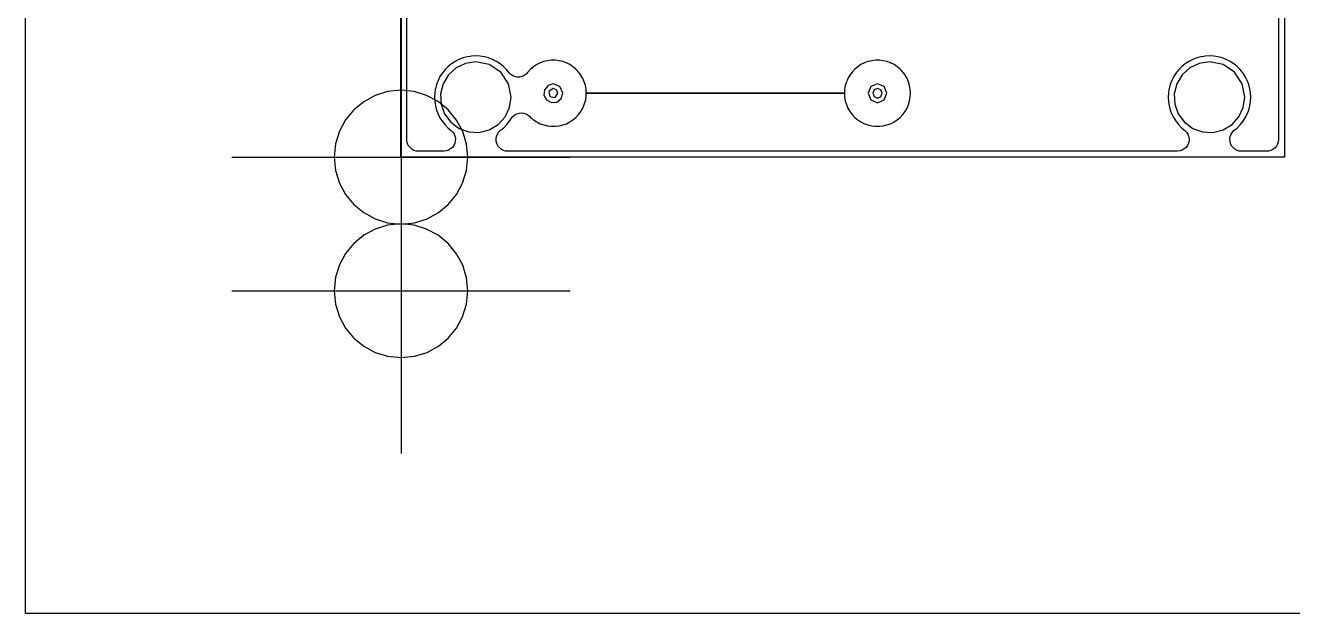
# Model space of a CAD drawing. Extents: x 0 to 215, y -1 to 279.
# Drawn here: x -0.5 to 107, y -0.5 to 49.3 of the extents above; entities that cross this region are included whole.
import ezdxf

# ---------------------------------------------------------------- set-up
doc = ezdxf.new("R2010")
doc.units = 0

msp = doc.modelspace()

# ---------------------------------------------------------------- linework, layer by layer
at = {"layer": 'Layer 1'}
for p, q in [((-0.486832, -0.52801), (-0.486832, 279.4)), ((31.3674, 38.165), (31.3674, 128.335)), ((106.2974, 128.335), (106.2974, 38.165)), ((105.7969, 126.8355), (105.7969, 39.6645)), ((31.8679, 39.6645), (31.8679, 59.4862)), ((31.37876, 51.965592), (31.37876, 24.37151)), ((35.9647, 46.2807), (35.657, 46.0809)), ((35.9648, 46.2807), (35.9647, 46.2807)), ((36.2917, 46.4473), (35.9648, 46.2807)), ((36.6342, 46.5787), (36.2917, 46.4473)), ((36.9886, 46.6737), (36.6342, 46.5787)), ((36.6342, 46.5787), (36.6342, 46.5787)), ((37.7174, 46.245002), (36.837732, 46.113279)), ((37.2481, 46.7148), (36.9886, 46.6737)), ((37.351, 46.7311), (37.2481, 46.7148)), ((37.7174, 46.7503), (37.351, 46.7311)), ((38.0838, 46.7311), (37.7174, 46.7503)), ((38.86545, 46.016641), (37.7174, 46.245002)), ((37.7174, 46.245002), (37.7174, 46.245002)), ((38.4462, 46.6737), (38.0838, 46.7311)), ((38.0838, 46.7311), (38.0838, 46.7311)), ((38.8006, 46.5787), (38.4462, 46.6737)), ((39.1431, 46.4473), (38.8006, 46.5787)), ((38.8006, 46.5787), (38.8006, 46.5787)), ((38.8006, 46.5787), (38.8006, 46.5787)), ((39.47, 46.2807), (39.1431, 46.4473)), ((39.4701, 46.2807), (39.47, 46.2807)), ((39.7778, 46.0809), (39.4701, 46.2807)), ((43.4828, 46.2694), (43.1763, 46.1578)), ((43.8003, 46.3446), (43.4828, 46.2694)), ((44.1243, 46.3825), (43.8003, 46.3446)), ((44.4505, 46.3825), (44.1243, 46.3825)), ((44.1243, 46.3825), (44.1243, 46.3825)), ((44.7745, 46.3446), (44.4505, 46.3825)), ((44.4505, 46.3825), (44.4505, 46.3825)), ((45.092, 46.2694), (44.7745, 46.3446)), ((45.3985, 46.1578), (45.092, 46.2694)), ((70.9828, 46.2694), (70.6763, 46.1578)), ((71.3003, 46.3446), (70.9828, 46.2694)), ((71.6243, 46.3825), (71.3003, 46.3446)), ((71.9505, 46.3825), (71.6243, 46.3825)), ((71.6243, 46.3825), (71.6243, 46.3825)), ((72.2745, 46.3446), (71.9505, 46.3825)), ((71.9505, 46.3825), (71.9505, 46.3825)), ((72.592, 46.2694), (72.2745, 46.3446)), ((72.8985, 46.1578), (72.592, 46.2694)), ((98.1947, 46.2807), (97.887, 46.0809)), ((98.1948, 46.2807), (98.1947, 46.2807)), ((98.5217, 46.4473), (98.1948, 46.2807)), ((98.8642, 46.5787), (98.5217, 46.4473)), ((99.2186, 46.6737), (98.8642, 46.5787)), ((98.8642, 46.5787), (98.8642, 46.5787)), ((99.947403, 46.245002), (99.067735, 46.113279)), ((99.4781, 46.7148), (99.2186, 46.6737)), ((99.581, 46.7311), (99.4781, 46.7148)), ((99.9474, 46.7503), (99.581, 46.7311)), ((100.3138, 46.7311), (99.9474, 46.7503)), ((101.095453, 46.016641), (99.947403, 46.245002)), ((99.947403, 46.245002), (99.947403, 46.245002)), ((100.6762, 46.6737), (100.3138, 46.7311)), ((100.3138, 46.7311), (100.3138, 46.7311)), ((101.0306, 46.5787), (100.6762, 46.6737)), ((101.3731, 46.4473), (101.0306, 46.5787)), ((101.0306, 46.5787), (101.0306, 46.5787)), ((101.0306, 46.5787), (101.0306, 46.5787)), ((101.7, 46.2807), (101.3731, 46.4473)), ((101.7001, 46.2807), (101.7, 46.2807)), ((102.0078, 46.0809), (101.7001, 46.2807)), ((34.8815, 45.3054), (34.6817, 44.9977)), ((35.1124, 45.5905), (34.8815, 45.3054)), ((34.8815, 45.3054), (34.8815, 45.3054)), ((35.404092, 45.155351), (34.945761, 44.393052)), ((35.3719, 45.85), (35.1124, 45.5905)), ((35.657, 46.0809), (35.3719, 45.85)), ((36.050689, 45.739411), (35.404092, 45.155351)), ((35.657, 46.0809), (35.657, 46.0809)), ((36.837732, 46.113279), (36.050689, 45.739411)), ((39.83872, 45.366322), (38.86545, 46.016641)), ((40.0629, 45.85), (39.7778, 46.0809)), ((39.7778, 46.0809), (39.7778, 46.0809)), ((40.489038, 44.393052), (39.83872, 45.366322)), ((40.0629, 45.8499), (40.0629, 45.85)), ((40.0629, 45.85), (40.0629, 45.85)), ((40.3223, 45.5905), (40.0629, 45.8499)), ((40.3224, 45.5905), (40.3223, 45.5905)), ((40.5387, 45.3234), (40.3224, 45.5905)), ((40.3224, 45.5905), (40.3224, 45.5905)), ((40.6786, 45.182), (40.5387, 45.3234)), ((40.8467, 45.0697), (40.6786, 45.182)), ((41.9799, 45.2064), (41.8161, 45.0878)), ((42.1164, 45.3555), (41.9799, 45.2064)), ((42.1384, 45.3852), (42.1164, 45.3555)), ((42.1385, 45.3852), (42.1384, 45.3852)), ((42.3623, 45.6225), (42.1385, 45.3852)), ((42.6122, 45.8321), (42.3623, 45.6225)), ((42.3623, 45.6225), (42.3623, 45.6225)), ((42.8848, 46.0114), (42.6122, 45.8322)), ((42.6122, 45.8322), (42.6122, 45.8321)), ((43.1763, 46.1578), (42.8848, 46.0114)), ((43.1763, 46.1578), (43.1763, 46.1578)), ((45.69, 46.0114), (45.3985, 46.1578)), ((45.3985, 46.1578), (45.3985, 46.1578)), ((45.9626, 45.8322), (45.69, 46.0114)), ((45.69, 46.0114), (45.69, 46.0114)), ((46.036, 45.7706), (45.9626, 45.8322)), ((46.2125, 45.6225), (46.036, 45.7706)), ((46.3218, 45.5066), (46.2125, 45.6225)), ((46.2125, 45.6225), (46.2125, 45.6225)), ((46.4363, 45.3852), (46.3218, 45.5066)), ((46.4958, 45.3054), (46.4363, 45.3852)), ((46.5959, 45.1709), (46.4958, 45.3054)), ((46.6311, 45.1235), (46.5959, 45.1709)), ((69.6385, 45.3852), (69.4437, 45.1235)), ((69.8623, 45.6225), (69.6385, 45.3852)), ((69.6385, 45.3852), (69.6385, 45.3852)), ((70.1122, 45.8321), (69.8623, 45.6225)), ((69.8623, 45.6225), (69.8623, 45.6225)), ((70.3848, 46.0114), (70.1122, 45.8322)), ((70.1122, 45.8322), (70.1122, 45.8321)), ((70.6763, 46.1578), (70.3848, 46.0114)), ((70.6763, 46.1578), (70.6763, 46.1578)), ((73.19, 46.0114), (72.8985, 46.1578)), ((72.8985, 46.1578), (72.8985, 46.1578)), ((73.4626, 45.8322), (73.19, 46.0114)), ((73.19, 46.0114), (73.19, 46.0114)), ((73.536, 45.7706), (73.4626, 45.8322)), ((73.7125, 45.6225), (73.536, 45.7706)), ((73.8218, 45.5066), (73.7125, 45.6225)), ((73.7125, 45.6225), (73.7125, 45.6225)), ((73.9363, 45.3852), (73.8218, 45.5066)), ((73.9958, 45.3054), (73.9363, 45.3852)), ((74.0959, 45.1709), (73.9958, 45.3054)), ((74.1311, 45.1235), (74.0959, 45.1709)), ((97.1115, 45.3054), (96.9117, 44.9977)), ((97.3424, 45.5905), (97.1115, 45.3054)), ((97.1115, 45.3054), (97.1115, 45.3054)), ((97.634095, 45.155351), (97.175764, 44.393052)), ((97.6019, 45.85), (97.3424, 45.5905)), ((97.887, 46.0809), (97.6019, 45.85)), ((98.280692, 45.739411), (97.634095, 45.155351)), ((97.887, 46.0809), (97.887, 46.0809)), ((99.067735, 46.113279), (98.280692, 45.739411)), ((102.068723, 45.366322), (101.095453, 46.016641)), ((102.2929, 45.85), (102.0078, 46.0809)), ((102.0078, 46.0809), (102.0078, 46.0809)), ((102.719042, 44.393052), (102.068723, 45.366322)), ((102.2929, 45.8499), (102.2929, 45.85)), ((102.2929, 45.85), (102.2929, 45.85)), ((102.5523, 45.5905), (102.2929, 45.8499)), ((102.7427, 45.3555), (102.5523, 45.5905)), ((102.7833, 45.3054), (102.7427, 45.3555)), ((102.9831, 44.9977), (102.7833, 45.3054)), ((102.7833, 45.3054), (102.7833, 45.3054)), ((34.3837, 44.3282), (34.2887, 43.9738)), ((34.5151, 44.6707), (34.3837, 44.3282)), ((34.3837, 44.3282), (34.3837, 44.3282)), ((34.3837, 44.3282), (34.3837, 44.3282)), ((34.6817, 44.9976), (34.5151, 44.6707)), ((34.6817, 44.9977), (34.6817, 44.9976)), ((34.945761, 44.393052), (34.730823, 43.529937)), ((40.7174, 43.245002), (40.489038, 44.393052)), ((41.0339, 44.9934), (40.8467, 45.0697)), ((41.2326, 44.9565), (41.0339, 44.9934)), ((41.4347, 44.9603), (41.2326, 44.9565)), ((41.6319, 45.0046), (41.4347, 44.9603)), ((41.8161, 45.0878), (41.6319, 45.0046)), ((43.842944, 44.247176), (43.548296, 43.888147)), ((44.2874, 44.382), (43.842944, 44.247176)), ((44.853085, 44.147685), (44.2874, 44.382)), ((44.2874, 44.382), (44.2874, 44.382)), ((45.0874, 43.582), (44.853085, 44.147685)), ((46.7943, 44.841), (46.6311, 45.1235)), ((46.9235, 44.5415), (46.7943, 44.841)), ((47.017, 44.2289), (46.9235, 44.5415)), ((47.0737, 43.9077), (47.017, 44.2289)), ((69.0578, 44.2289), (69.0011, 43.9077)), ((69.1513, 44.5414), (69.0578, 44.2289)), ((69.2071, 44.6707), (69.1513, 44.5414)), ((69.2805, 44.841), (69.2071, 44.6707)), ((69.4436, 45.1235), (69.2805, 44.841)), ((69.2805, 44.841), (69.2805, 44.841)), ((69.2805, 44.841), (69.2805, 44.841)), ((69.4437, 45.1235), (69.4436, 45.1235)), ((71.221714, 44.147685), (70.987399, 43.582)), ((71.787399, 44.382), (71.221714, 44.147685)), ((72.353084, 44.147685), (71.787399, 44.382)), ((71.787399, 44.382), (71.787399, 44.382)), ((72.587399, 43.582), (72.353084, 44.147685)), ((74.2943, 44.841), (74.1311, 45.1235)), ((74.4235, 44.5415), (74.2943, 44.841)), ((74.517, 44.2289), (74.4235, 44.5415)), ((74.5737, 43.9077), (74.517, 44.2289)), ((96.6137, 44.3282), (96.5187, 43.9738)), ((96.7451, 44.6707), (96.6137, 44.3282)), ((96.6137, 44.3282), (96.6137, 44.3282)), ((96.6137, 44.3282), (96.6137, 44.3282)), ((96.9117, 44.9976), (96.7451, 44.6707)), ((96.9117, 44.9977), (96.9117, 44.9976)), ((97.175764, 44.393052), (96.960827, 43.529937)), ((102.947403, 43.245002), (102.719042, 44.393052)), ((102.9831, 44.9976), (102.9831, 44.9977)), ((103.0629, 44.841), (102.9831, 44.9976)), ((103.1497, 44.6707), (103.0629, 44.841)), ((103.2811, 44.3282), (103.1497, 44.6707)), ((103.3761, 43.9738), (103.2811, 44.3282)), ((29.172044, 43.39125), (28.209046, 42.868553)), ((30.236214, 43.721587), (29.172044, 43.39125)), ((31.378758, 43.836766), (30.236214, 43.721587)), ((32.489932, 43.726827), (31.378758, 43.836766)), ((31.378758, 43.836766), (31.378758, 43.836766)), ((33.548273, 43.405222), (32.489932, 43.726827)), ((34.524042, 42.884271), (33.548273, 43.405222)), ((34.2313, 43.6114), (34.2121, 43.245)), ((34.2121, 43.245), (34.2313, 42.8786)), ((34.2782, 43.9077), (34.2313, 43.6114)), ((34.2887, 43.9738), (34.2782, 43.9077)), ((34.730823, 43.529937), (34.775044, 42.659731)), ((40.585677, 42.365334), (40.7174, 43.245002)), ((43.548296, 43.888147), (43.502772, 43.425928)), ((43.502772, 43.425928), (43.721715, 43.016315)), ((43.721715, 43.016315), (44.131328, 42.797372)), ((44.2874, 43.982), (43.917848, 43.735073)), ((43.917848, 43.735073), (44.004557, 43.299157)), ((44.004557, 43.299157), (44.440473, 43.212448)), ((44.570243, 43.864843), (44.2874, 43.982)), ((44.2874, 43.982), (44.2874, 43.982)), ((44.440473, 43.212448), (44.6874, 43.582)), ((44.6874, 43.582), (44.570243, 43.864843)), ((44.593547, 42.842896), (44.952576, 43.137544)), ((44.952576, 43.137544), (45.0874, 43.582)), ((47.017, 42.9351), (47.0737, 43.2563)), ((47.0926, 43.582), (47.0737, 43.9077)), ((47.0737, 43.2563), (47.0926, 43.582)), ((47.0926, 43.582), (68.9822, 43.582)), ((68.9822, 43.582), (47.0926, 43.582)), ((69.0011, 43.9077), (68.9822, 43.582)), ((68.9822, 43.582), (69.0011, 43.2563)), ((69.0011, 43.9077), (69.0011, 43.9077)), ((69.0011, 43.2563), (69.0011, 43.2563)), ((69.0011, 43.2563), (69.0578, 42.9351)), ((70.987399, 43.582), (71.221714, 43.016315)), ((71.221714, 43.016315), (71.787399, 42.782)), ((71.504556, 43.864843), (71.387399, 43.582)), ((71.387399, 43.582), (71.504556, 43.299157)), ((71.787399, 43.982), (71.504556, 43.864843)), ((71.504556, 43.299157), (71.787399, 43.182)), ((72.070242, 43.864843), (71.787399, 43.982)), ((71.787399, 43.982), (71.787399, 43.982)), ((71.787399, 43.182), (72.070242, 43.299157)), ((71.787399, 42.782), (72.353084, 43.016315)), ((72.187399, 43.582), (72.070242, 43.864843)), ((72.070242, 43.299157), (72.187399, 43.582)), ((72.353084, 43.016315), (72.587399, 43.582)), ((74.517, 42.9351), (74.5737, 43.2563)), ((74.5926, 43.582), (74.5737, 43.9077)), ((74.5737, 43.2563), (74.5926, 43.582)), ((96.4613, 43.6114), (96.4421, 43.245)), ((96.4421, 43.245), (96.4613, 42.8786)), ((96.5082, 43.9077), (96.4613, 43.6114)), ((96.5187, 43.9738), (96.5082, 43.9077)), ((96.960827, 43.529937), (97.005047, 42.659731)), ((102.81568, 42.365334), (102.947403, 43.245002)), ((103.4335, 43.6114), (103.3761, 43.9738)), ((103.4527, 43.245), (103.4335, 43.6114)), ((103.4335, 42.8786), (103.4527, 43.245)), ((27.370018, 42.176291), (26.677756, 41.337263)), ((28.209046, 42.868553), (27.370018, 42.176291)), ((34.2313, 42.8786), (34.2313, 42.8786)), ((34.2313, 42.8786), (34.2887, 42.5162)), ((34.2887, 42.5162), (34.2887, 42.5162)), ((34.2887, 42.5162), (34.3837, 42.1618)), ((34.3837, 42.1618), (34.5151, 41.8193)), ((35.387499, 42.176291), (34.524042, 42.884271)), ((34.775044, 42.659731), (35.067203, 41.838843)), ((36.095479, 41.312834), (35.387499, 42.176291)), ((40.211809, 41.578291), (40.585677, 42.365334)), ((41.3908, 41.9038), (41.5922, 41.9205)), ((41.5922, 41.9205), (41.7929, 41.8963)), ((44.131328, 42.797372), (44.593547, 42.842896)), ((46.4363, 41.7788), (46.6311, 42.0405)), ((46.6311, 42.0405), (46.7943, 42.323)), ((46.7943, 42.323), (46.9235, 42.6225)), ((46.9235, 42.6225), (47.017, 42.9351)), ((69.0578, 42.9351), (69.1511, 42.6234)), ((69.1511, 42.6234), (69.1513, 42.6225)), ((69.1513, 42.6225), (69.2805, 42.323)), ((69.2805, 42.323), (69.2805, 42.323)), ((69.2805, 42.323), (69.2805, 42.323)), ((69.2805, 42.323), (69.4436, 42.0405)), ((69.4436, 42.0405), (69.4437, 42.0405)), ((69.4437, 42.0405), (69.533, 41.9205)), ((69.533, 41.9205), (69.6385, 41.7788)), ((73.9363, 41.7788), (74.1311, 42.0405)), ((74.1311, 42.0405), (74.2943, 42.323)), ((74.2943, 42.323), (74.4235, 42.6225)), ((74.4235, 42.6225), (74.517, 42.9351)), ((96.4613, 42.8786), (96.4613, 42.8786)), ((96.4613, 42.8786), (96.5187, 42.5162)), ((96.5187, 42.5162), (96.5187, 42.5162)), ((96.5187, 42.5162), (96.6137, 42.1618)), ((96.6137, 42.1618), (96.7451, 41.8193)), ((97.005047, 42.659731), (97.297206, 41.838843)), ((102.441812, 41.578291), (102.81568, 42.365334)), ((103.1497, 41.8193), (103.2811, 42.1618)), ((103.2811, 42.1618), (103.3761, 42.5162)), ((103.3761, 42.5162), (103.4335, 42.8786)), ((26.677756, 41.337263), (26.155059, 40.374265)), ((34.5151, 41.8193), (34.6817, 41.4924)), ((34.6817, 41.4924), (34.6817, 41.4923)), ((34.6817, 41.4923), (34.8815, 41.1846)), ((34.8815, 41.1846), (34.8815, 41.1846)), ((34.8815, 41.1846), (35.1124, 40.8995)), ((35.067203, 41.838843), (35.596079, 41.123682)), ((35.1124, 40.8995), (35.1124, 40.8995)), ((35.1124, 40.8995), (35.1125, 40.8995)), ((35.1125, 40.8995), (35.3719, 40.6401)), ((35.596079, 41.123682), (36.311241, 40.594805)), ((36.61643, 40.337065), (36.095479, 41.312834)), ((38.86545, 40.473363), (39.627749, 40.931694)), ((39.627749, 40.931694), (40.211809, 41.578291)), ((40.0629, 40.6401), (40.3223, 40.8995)), ((40.3223, 40.8995), (40.5533, 41.1846)), ((40.5533, 41.1846), (40.7358, 41.4658)), ((40.7358, 41.4658), (40.8625, 41.6233)), ((40.8625, 41.6233), (41.0183, 41.7521)), ((41.0183, 41.7521), (41.1968, 41.8469)), ((41.1968, 41.8469), (41.3908, 41.9038)), ((41.7929, 41.8963), (41.9846, 41.8323)), ((41.9846, 41.8323), (42.1595, 41.7309)), ((42.1595, 41.7309), (42.3003, 41.6073)), ((42.3003, 41.6073), (42.3623, 41.5415)), ((42.3623, 41.5415), (42.3623, 41.5415)), ((42.3623, 41.5415), (42.5144, 41.414)), ((42.5144, 41.414), (42.6122, 41.3318)), ((42.6122, 41.3318), (42.8848, 41.1526)), ((42.8848, 41.1526), (43.1763, 41.0062)), ((43.1763, 41.0062), (43.4828, 40.8946)), ((43.4828, 40.8946), (43.8003, 40.8194)), ((44.7745, 40.8194), (45.092, 40.8946)), ((45.092, 40.8946), (45.3985, 41.0062)), ((45.3985, 41.0062), (45.69, 41.1526)), ((45.69, 41.1526), (45.9626, 41.3318)), ((45.9626, 41.3318), (46.2125, 41.5415)), ((46.2125, 41.5415), (46.4363, 41.7788)), ((69.6385, 41.7788), (69.6385, 41.7788)), ((69.6385, 41.7788), (69.6385, 41.7788)), ((69.6385, 41.7788), (69.8623, 41.5415)), ((69.8623, 41.5415), (69.8623, 41.5415)), ((69.8623, 41.5415), (70.0144, 41.414)), ((70.0144, 41.414), (70.1122, 41.3318)), ((70.1122, 41.3318), (70.3848, 41.1526)), ((70.3848, 41.1526), (70.6763, 41.0062)), ((70.6763, 41.0062), (70.9828, 40.8946)), ((70.9828, 40.8946), (71.3003, 40.8194)), ((72.2745, 40.8194), (72.592, 40.8946)), ((72.592, 40.8946), (72.8985, 41.0062)), ((72.8985, 41.0062), (73.19, 41.1526)), ((73.19, 41.1526), (73.4626, 41.3318)), ((73.4626, 41.3318), (73.7125, 41.5415)), ((73.7125, 41.5415), (73.9363, 41.7788)), ((96.7451, 41.8193), (96.9117, 41.4924)), ((96.9117, 41.4924), (96.9117, 41.4923)), ((96.9117, 41.4923), (97.1115, 41.1846)), ((97.1115, 41.1846), (97.1115, 41.1846)), ((97.1115, 41.1846), (97.3424, 40.8995)), ((97.297206, 41.838843), (97.826083, 41.123682)), ((97.3424, 40.8995), (97.3424, 40.8995)), ((97.3424, 40.8995), (97.3425, 40.8995)), ((97.3425, 40.8995), (97.6019, 40.6401)), ((97.826083, 41.123682), (98.541244, 40.594805)), ((101.095453, 40.473363), (101.857752, 40.931694)), ((101.857752, 40.931694), (102.441812, 41.578291)), ((102.2929, 40.6401), (102.5523, 40.8995)), ((102.5523, 40.8995), (102.7833, 41.1846)), ((102.7833, 41.1846), (102.9831, 41.4923)), ((102.9831, 41.4923), (103.1497, 41.8193)), ((26.155059, 40.374265), (25.824722, 39.310095)), ((31.37876, 40.637592), (31.37876, 13.04351)), ((35.3719, 40.6401), (35.3719, 40.64)), ((35.3719, 40.64), (35.3719, 40.64)), ((35.3719, 40.64), (35.6179, 40.4409)), ((35.6179, 40.4409), (35.7613, 40.2984)), ((35.7613, 40.2984), (35.8731, 40.13)), ((35.8731, 40.13), (35.9487, 39.9426)), ((35.9487, 39.9426), (35.985, 39.7437)), ((36.311241, 40.594805), (37.132129, 40.302646)), ((36.938034, 39.278724), (36.61643, 40.337065)), ((37.132129, 40.302646), (38.002335, 40.258426)), ((38.002335, 40.258426), (38.86545, 40.473363)), ((39.4479, 39.7151), (39.4785, 39.9149)), ((39.4785, 39.9149), (39.5487, 40.1045)), ((39.5487, 40.1045), (39.6556, 40.276)), ((39.6556, 40.276), (39.7949, 40.4225)), ((39.7949, 40.4225), (39.8169, 40.4409)), ((39.8169, 40.4409), (39.9047, 40.512)), ((39.9047, 40.512), (40.0629, 40.6401)), ((43.8003, 40.8194), (44.0864, 40.7859)), ((44.0864, 40.7859), (44.1243, 40.7815)), ((44.1243, 40.7815), (44.1243, 40.7815)), ((44.1243, 40.7815), (44.4505, 40.7815)), ((44.4505, 40.7815), (44.4844, 40.7855)), ((44.4844, 40.7855), (44.7745, 40.8194)), ((71.3003, 40.8194), (71.5864, 40.7859)), ((71.5864, 40.7859), (71.6243, 40.7815)), ((71.6243, 40.7815), (71.6243, 40.7815)), ((71.6243, 40.7815), (71.9505, 40.7815)), ((71.9505, 40.7815), (71.9844, 40.7855)), ((71.9844, 40.7855), (72.2745, 40.8194)), ((97.6019, 40.6401), (97.6019, 40.64)), ((97.6019, 40.64), (97.6019, 40.64)), ((97.6019, 40.64), (97.8479, 40.4409)), ((97.8479, 40.4409), (97.9913, 40.2984)), ((97.9913, 40.2984), (98.1031, 40.13)), ((98.1031, 40.13), (98.1787, 39.9426)), ((98.1787, 39.9426), (98.215, 39.7437)), ((98.541244, 40.594805), (99.362132, 40.302646)), ((99.362132, 40.302646), (100.232338, 40.258426)), ((100.232338, 40.258426), (101.095453, 40.473363)), ((101.6779, 39.7151), (101.7085, 39.9149)), ((101.7085, 39.9149), (101.7787, 40.1045)), ((101.7787, 40.1045), (101.8856, 40.276)), ((101.8856, 40.276), (102.0249, 40.4225)), ((102.0249, 40.4225), (102.0469, 40.4409)), ((102.0469, 40.4409), (102.1347, 40.512)), ((102.1347, 40.512), (102.2929, 40.6401)), ((25.824722, 39.310095), (25.709544, 38.167551)), ((31.8794, 39.5132), (31.8679, 39.6645)), ((31.9301, 39.3175), (31.8794, 39.5132)), ((32.0191, 39.1361), (31.9301, 39.3175)), ((32.1428, 38.9762), (32.0191, 39.1361)), ((32.2962, 38.8446), (32.1428, 38.9762)), ((32.4729, 38.7465), (32.2962, 38.8446)), ((32.6658, 38.686), (32.4729, 38.7465)), ((35.4093, 38.7582), (35.2183, 38.6921)), ((35.5832, 38.8613), (35.4093, 38.7582)), ((35.7327, 38.9973), (35.5832, 38.8613)), ((35.8518, 39.1606), (35.7327, 38.9973)), ((35.9356, 39.3446), (35.8518, 39.1606)), ((35.9806, 39.5416), (35.9356, 39.3446)), ((35.985, 39.7437), (35.9806, 39.5416)), ((37.047973, 38.167551), (36.938034, 39.278724)), ((39.4581, 39.5132), (39.4479, 39.7151)), ((39.5088, 39.3175), (39.4581, 39.5132)), ((39.5978, 39.1361), (39.5088, 39.3175)), ((39.7216, 38.9762), (39.5978, 39.1361)), ((39.8749, 38.8446), (39.7216, 38.9762)), ((40.0517, 38.7465), (39.8749, 38.8446)), ((40.2445, 38.686), (40.0517, 38.7465)), ((97.6393, 38.7582), (97.4483, 38.6921)), ((97.8132, 38.8613), (97.6393, 38.7582)), ((97.9627, 38.9973), (97.8132, 38.8613)), ((98.0818, 39.1606), (97.9627, 38.9973)), ((98.1656, 39.3446), (98.0818, 39.1606)), ((98.2106, 39.5416), (98.1656, 39.3446)), ((98.215, 39.7437), (98.2106, 39.5416)), ((101.6881, 39.5132), (101.6779, 39.7151)), ((101.7388, 39.3175), (101.6881, 39.5132)), ((101.8278, 39.1361), (101.7388, 39.3175)), ((101.9516, 38.9762), (101.8278, 39.1361)), ((102.1049, 38.8446), (101.9516, 38.9762)), ((102.2817, 38.7465), (102.1049, 38.8446)), ((102.4745, 38.686), (102.2817, 38.7465)), ((105.1449, 38.7277), (104.9492, 38.677)), ((105.3263, 38.8167), (105.1449, 38.7277)), ((105.4862, 38.9404), (105.3263, 38.8167)), ((105.6178, 39.0938), (105.4862, 38.9404)), ((105.7159, 39.2705), (105.6178, 39.0938)), ((105.7765, 39.4634), (105.7159, 39.2705)), ((105.7969, 39.6645), (105.7765, 39.4634)), ((17.029831, 38.168551), (42.192185, 38.168551)), ((25.709544, 38.167551), (25.824722, 37.025006)), ((106.2974, 38.165), (31.3674, 38.165)), ((32.8669, 38.6655), (32.6658, 38.686)), ((34.9892, 38.6655), (32.8669, 38.6655)), ((35.0179, 38.6659), (34.9892, 38.6655)), ((35.2183, 38.6921), (35.0179, 38.6659)), ((36.932795, 37.025006), (37.047973, 38.167551)), ((40.4456, 38.6655), (40.2445, 38.686)), ((97.2192, 38.6655), (40.4456, 38.6655)), ((42.192185, 38.168551), (45.727675, 38.168551)), ((97.2479, 38.6659), (97.2192, 38.6655)), ((97.4483, 38.6921), (97.2479, 38.6659)), ((102.6756, 38.6655), (102.4745, 38.686)), ((104.7979, 38.6655), (102.6756, 38.6655)), ((104.9492, 38.677), (104.7979, 38.6655)), ((25.824722, 37.025006), (26.155059, 35.960836)), ((36.602458, 35.960836), (36.932795, 37.025006)), ((26.155059, 35.960836), (26.677756, 34.997839)), ((36.07976, 34.997839), (36.602458, 35.960836)), ((26.677756, 34.997839), (27.370018, 34.15881)), ((35.387499, 34.15881), (36.07976, 34.997839)), ((27.370018, 34.15881), (28.209046, 33.466549)), ((28.209046, 33.466549), (29.172044, 32.943851)), ((33.585473, 32.943851), (34.54847, 33.466549)), ((34.54847, 33.466549), (35.387499, 34.15881)), ((29.172044, 32.943851), (30.236214, 32.613514)), ((30.236214, 32.394587), (29.172044, 32.06425)), ((30.236214, 32.613514), (31.378758, 32.498336)), ((31.378758, 32.509766), (30.236214, 32.394587)), ((31.378758, 32.498336), (32.521303, 32.613514)), ((32.489932, 32.399827), (31.378758, 32.509766)), ((31.378758, 32.509766), (31.378758, 32.509766)), ((33.548273, 32.078222), (32.489932, 32.399827)), ((32.521303, 32.613514), (33.585473, 32.943851)), ((28.209046, 31.541553), (27.370018, 30.849291)), ((29.172044, 32.06425), (28.209046, 31.541553)), ((34.524042, 31.557271), (33.548273, 32.078222)), ((35.387499, 30.849291), (34.524042, 31.557271)), ((27.370018, 30.849291), (26.677756, 30.010263)), ((36.095479, 29.985834), (35.387499, 30.849291)), ((26.155059, 29.047265), (25.824722, 27.983095)), ((26.677756, 30.010263), (26.155059, 29.047265)), ((36.61643, 29.010065), (36.095479, 29.985834)), ((25.824722, 27.983095), (25.709544, 26.840551)), ((36.938034, 27.951724), (36.61643, 29.010065)), ((37.047973, 26.840551), (36.938034, 27.951724)), ((17.029831, 26.840551), (42.192185, 26.840551)), ((25.709544, 26.840551), (25.824722, 25.698006)), ((36.932795, 25.698006), (37.047973, 26.840551)), ((42.192185, 26.840551), (45.727675, 26.840551)), ((25.824722, 25.698006), (26.155059, 24.633836)), ((36.602458, 24.633836), (36.932795, 25.698006)), ((26.155059, 24.633836), (26.677756, 23.670839)), ((26.677756, 23.670839), (27.370018, 22.83181)), ((35.387499, 22.83181), (36.07976, 23.670839)), ((36.07976, 23.670839), (36.602458, 24.633836)), ((27.370018, 22.83181), (28.209046, 22.139549)), ((34.54847, 22.139549), (35.387499, 22.83181)), ((28.209046, 22.139549), (29.172044, 21.616851)), ((29.172044, 21.616851), (30.236214, 21.286514)), ((32.521303, 21.286514), (33.585473, 21.616851)), ((33.585473, 21.616851), (34.54847, 22.139549)), ((30.236214, 21.286514), (31.378758, 21.171336)), ((31.378758, 21.171336), (32.521303, 21.286514)), ((215.413158, -0.52801), (-0.486832, -0.52801))]:
    msp.add_line(p, q, dxfattribs=at)

doc.saveas('drawing.dxf')
